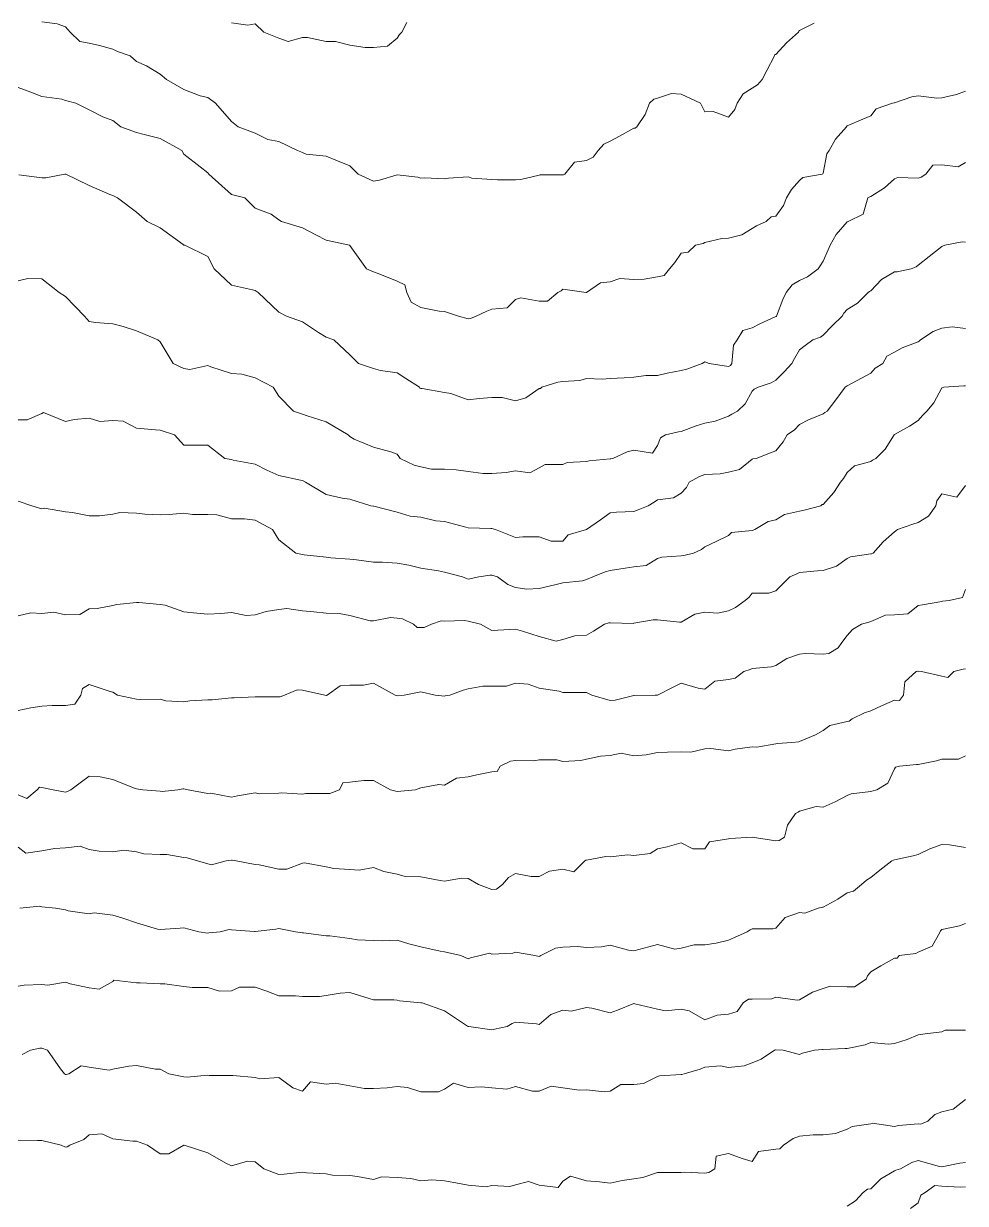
# Model space of a CAD drawing. Extents: x 537850 to 541798, y 6045627 to 6050132.
# Drawn here: x 540732 to 540851.3, y 6046951.6 to 6047101.1 of the extents above; entities that cross this region are included whole.
import ezdxf

# ---------------------------------------------------------------- set-up
doc = ezdxf.new("R2010")
doc.units = 0
doc.header["$LTSCALE"] = 5
doc.linetypes.add('DASHED2', pattern=[9.525, 6.35, -3.175])
doc.layers.add('Contour_Line_Intermediate', color=7, linetype='DASHED2', true_color=0xd9d9d9)
doc.layers.add('Contour_Line_Major', color=7, linetype='Continuous', true_color=0x6b6b6b)

msp = doc.modelspace()

# ---------------------------------------------------------------- linework, layer by layer
at = {"layer": 'Contour_Line_Intermediate', "linetype": 'Continuous', "lineweight": 13, "flags": 128}
for points, elevation in [([(540832.14, 6047101.163), (540830.285, 6047100.235), (540830.176, 6047100.126), (540830.14, 6047100.017), (540828.636, 6047098.667), (540827.285, 6047097.169), (540827.134, 6047097.169), (540827.091, 6047097.017), (540826.136, 6047095.167), (540825.544, 6047094.017), (540824.963, 6047093.34), (540824.286, 6047092.917), (540823.117, 6047092.187), (540822.386, 6047091.018), (540822.086, 6047090.217), (540821.286, 6047089.257), (540819.337, 6047089.967), (540818.286, 6047089.904), (540817.729, 6047091.018), (540815.286, 6047092.145), (540814.065, 6047092.239), (540812.286, 6047091.646), (540811.791, 6047091.513), (540811.243, 6047091.018), (540810.716, 6047089.588), (540809.651, 6047088.018), (540809.457, 6047087.847), (540809.286, 6047087.841), (540807.465, 6047086.839), (540806.286, 6047086.191), (540805.489, 6047085.815), (540804.754, 6047085.018), (540804.141, 6047084.163), (540803.287, 6047083.74), (540801.756, 6047083.548), (540800.532, 6047082.018), (540800.361, 6047081.944), (540800.287, 6047081.944), (540797.361, 6047081.944), (540797.287, 6047081.913), (540794.943, 6047081.362), (540794.287, 6047081.304), (540792.001, 6047081.304), (540791.287, 6047081.354), (540788.774, 6047081.532), (540788.287, 6047081.7), (540785.801, 6047081.505), (540785.288, 6047081.425), (540782.745, 6047081.56), (540782.288, 6047081.533), (540781.91, 6047081.64), (540779.288, 6047081.943), (540777.053, 6047081.253), (540776.288, 6047081.15), (540774.343, 6047082.018), (540773.288, 6047083.073), (540771.505, 6047083.801), (540770.288, 6047084.298), (540767.755, 6047084.551), (540767.288, 6047084.784), (540766.688, 6047085.018), (540764.289, 6047086.16), (540762.894, 6047086.413), (540761.289, 6047087.228), (540759.14, 6047088.018), (540758.289, 6047088.714), (540756.267, 6047091.018), (540755.289, 6047091.738), (540754.347, 6047091.96), (540752.289, 6047092.744), (540750.06, 6047094.017), (540749.289, 6047094.701), (540747.546, 6047095.761), (540746.289, 6047096.294), (540745.456, 6047097.017), (540743.849, 6047097.577), (540743.29, 6047097.843), (540741.599, 6047098.326), (540740.29, 6047098.624), (540739.097, 6047098.825), (540737.879, 6047100.017), (540737.29, 6047100.698), (540736.22, 6047101.087), (540734.29, 6047101.328)], 905.957), ([(540758.289, 6047101.18), (540760.389, 6047100.917), (540761.289, 6047101.067), (540762.402, 6047100.017), (540764.289, 6047099.255), (540765.473, 6047098.832), (540767.288, 6047099.352), (540767.954, 6047099.352), (540770.288, 6047098.832), (540771.469, 6047098.837), (540773.288, 6047098.388), (540775.243, 6047098.062), (540776.288, 6047098.062), (540778.065, 6047098.24), (540779.288, 6047099.259), (540779.578, 6047099.727), (540779.881, 6047100.017), (540780.527, 6047101.256)], 906.956), ([(540851.284, 6047083.524), (540850.357, 6047082.945), (540848.284, 6047083.222), (540847.156, 6047083.146), (540846.278, 6047082.018), (540845.664, 6047081.639), (540845.285, 6047081.51), (540842.711, 6047081.592), (540842.285, 6047081.427), (540841.015, 6047080.288), (540839.285, 6047079.197), (540839.17, 6047079.133), (540838.92, 6047079.018), (540838.334, 6047076.969), (540836.432, 6047076.018), (540836.301, 6047076.002), (540836.285, 6047075.991), (540834.932, 6047074.371), (540834.138, 6047073.018), (540833.885, 6047072.419), (540833.285, 6047071.016), (540832.884, 6047070.42), (540832.614, 6047070.019), (540831.273, 6047069.031), (540830.285, 6047068.537), (540829.318, 6047067.986), (540828.574, 6047067.019), (540828.138, 6047066.166), (540827.339, 6047064.019), (540827.311, 6047063.993), (540827.285, 6047063.972), (540825.246, 6047063.058), (540824.286, 6047062.569), (540823.09, 6047062.214), (540822.363, 6047061.019), (540821.925, 6047060.379), (540821.681, 6047058.019), (540821.507, 6047057.798), (540821.286, 6047057.648), (540818.834, 6047058.019), (540818.286, 6047058.233), (540818.135, 6047058.17), (540817.92, 6047058.019), (540815.991, 6047057.314), (540815.286, 6047057.147), (540813.497, 6047056.809), (540812.286, 6047056.509), (540810.785, 6047056.521), (540809.286, 6047056.309), (540808.066, 6047056.239), (540806.286, 6047056.138), (540805.248, 6047056.058), (540803.287, 6047056.125), (540802.441, 6047055.865), (540800.287, 6047055.777), (540799.635, 6047055.671), (540797.632, 6047055.019), (540797.438, 6047054.868), (540797.287, 6047054.868), (540795.609, 6047053.697), (540794.287, 6047053.309), (540792.595, 6047053.712), (540791.287, 6047053.712), (540789.694, 6047053.612), (540788.287, 6047053.424), (540786.09, 6047054.217), (540785.288, 6047054.378), (540782.457, 6047054.85), (540782.288, 6047054.878), (540782.18, 6047054.912), (540782.114, 6047055.019), (540780.396, 6047056.128), (540779.288, 6047056.858), (540777.165, 6047057.142), (540776.288, 6047057.419), (540774.39, 6047058.019), (540773.288, 6047059.121), (540771.282, 6047061.019), (540770.288, 6047061.353), (540769.333, 6047061.974), (540767.288, 6047063.305), (540765.277, 6047064.019), (540764.289, 6047064.558), (540761.705, 6047067.019), (540761.289, 6047067.291), (540760.953, 6047067.354), (540758.289, 6047067.981), (540756.11, 6047070.019), (540755.289, 6047071.604), (540752.378, 6047073.018), (540752.289, 6047073.037), (540752.2, 6047073.108), (540749.289, 6047075.242), (540747.64, 6047076.018), (540746.289, 6047077.21), (540743.879, 6047079.018), (540743.29, 6047079.302), (540742.872, 6047079.436), (540740.29, 6047080.605), (540737.312, 6047082.018), (540737.29, 6047082.031), (540737.278, 6047082.03), (540737.207, 6047082.018), (540734.768, 6047081.54), (540734.29, 6047081.54), (540731.381, 6047081.927)], 903.957), ([(540851.284, 6047073.393), (540850.87, 6047073.432), (540848.663, 6047073.018), (540848.392, 6047072.911), (540848.284, 6047072.868), (540846.699, 6047071.604), (540845.285, 6047070.475), (540845.026, 6047070.277), (540844.413, 6047070.019), (540842.65, 6047069.653), (540842.285, 6047069.637), (540840.639, 6047068.665), (540839.285, 6047067.231), (540839.146, 6047067.158), (540838.984, 6047067.019), (540837.634, 6047065.669), (540836.285, 6047064.86), (540835.892, 6047064.412), (540835.657, 6047064.019), (540834.442, 6047062.862), (540833.285, 6047061.623), (540832.92, 6047061.384), (540831.952, 6047061.019), (540831, 6047060.305), (540830.285, 6047059.769), (540829.646, 6047058.659), (540829.277, 6047058.019), (540828.334, 6047056.971), (540827.285, 6047055.934), (540826.697, 6047055.608), (540825.012, 6047055.019), (540824.538, 6047054.767), (540824.286, 6047054.535), (540823.371, 6047052.934), (540822.399, 6047052.019), (540821.682, 6047051.624), (540821.286, 6047051.36), (540819.581, 6047050.724), (540818.286, 6047050.471), (540817.161, 6047050.145), (540815.286, 6047049.434), (540814.922, 6047049.384), (540813.285, 6047049.02), (540812.677, 6047048.629), (540812.286, 6047047.637), (540811.637, 6047046.669), (540809.286, 6047047.048), (540808.452, 6047046.854), (540806.636, 6047046.02), (540806.354, 6047045.952), (540806.286, 6047045.952), (540803.609, 6047045.697), (540803.287, 6047045.602), (540800.816, 6047045.49), (540800.287, 6047045.259), (540798.048, 6047045.259), (540797.287, 6047044.802), (540796.1, 6047044.206), (540794.287, 6047044.418), (540793.099, 6047044.208), (540791.287, 6047044.113), (540790.194, 6047044.113), (540788.287, 6047044.373), (540786.758, 6047044.549), (540785.288, 6047044.656), (540783.651, 6047044.656), (540782.288, 6047044.959), (540781.445, 6047045.177), (540779.678, 6047046.02), (540779.513, 6047046.245), (540779.288, 6047046.538), (540778.472, 6047046.835), (540776.288, 6047047.438), (540773.866, 6047048.441), (540773.288, 6047048.801), (540773.068, 6047049.02), (540770.288, 6047050.652), (540767.903, 6047051.405), (540767.288, 6047051.62), (540766.148, 6047052.019), (540764.289, 6047053.878), (540763.588, 6047055.019), (540761.289, 6047056.234), (540759.605, 6047056.703), (540758.289, 6047056.782), (540755.7, 6047057.608), (540755.289, 6047057.767), (540753.032, 6047057.276), (540752.289, 6047057.389), (540750.904, 6047058.019), (540749.289, 6047060.786), (540748.989, 6047061.019), (540746.289, 6047062.178), (540744.595, 6047062.713), (540743.29, 6047063.049), (540741.069, 6047063.239), (540740.29, 6047063.362), (540739.68, 6047064.019), (540737.29, 6047066.528), (540736.492, 6047067.019), (540734.29, 6047068.781), (540732.508, 6047068.8), (540731.29, 6047068.512)], 902.957), ([(540851.284, 6047062.46), (540849.609, 6047062.694), (540848.284, 6047062.51), (540847.197, 6047062.107), (540845.603, 6047061.019), (540845.437, 6047060.866), (540845.285, 6047060.764), (540843.27, 6047060.034), (540842.285, 6047059.47), (540841.341, 6047058.963), (540840.833, 6047058.019), (540839.847, 6047057.457), (540839.285, 6047056.821), (540838.112, 6047056.192), (540836.285, 6047055.214), (540836.192, 6047055.112), (540836.057, 6047055.019), (540834.855, 6047053.45), (540833.759, 6047052.019), (540833.489, 6047051.816), (540833.285, 6047051.679), (540831.386, 6047050.919), (540830.285, 6047050.308), (540829.653, 6047049.652), (540828.705, 6047049.02), (540828.208, 6047048.097), (540827.285, 6047046.993), (540826.585, 6047046.72), (540824.787, 6047046.02), (540824.357, 6047045.948), (540824.286, 6047045.929), (540822.686, 6047044.62), (540821.286, 6047044.27), (540820.233, 6047044.072), (540818.286, 6047043.965), (540817.577, 6047043.728), (540816.285, 6047043.02), (540815.965, 6047042.341), (540815.286, 6047041.605), (540814.285, 6047041.021), (540812.286, 6047040.785), (540811.836, 6047040.47), (540811.095, 6047040.02), (540809.827, 6047039.479), (540809.286, 6047039.299), (540807.088, 6047039.219), (540806.286, 6047039.124), (540805.069, 6047038.238), (540803.288, 6047037.02), (540803.288, 6047037.019), (540803.287, 6047037.019), (540800.98, 6047036.327), (540800.287, 6047035.518), (540798.79, 6047035.518), (540797.287, 6047036.071), (540795.222, 6047036.085), (540794.287, 6047035.983), (540791.767, 6047037.02), (540791.287, 6047037.128), (540791.176, 6047037.131), (540788.287, 6047037.224), (540788.007, 6047037.301), (540785.288, 6047038.027), (540784.212, 6047038.096), (540782.288, 6047038.553), (540780.954, 6047038.687), (540779.288, 6047039.21), (540776.36, 6047039.948), (540776.288, 6047039.962), (540775.944, 6047040.02), (540773.288, 6047040.85), (540772.334, 6047040.974), (540770.288, 6047041.438), (540767.699, 6047043.02), (540767.288, 6047043.235), (540767.038, 6047043.271), (540764.289, 6047043.868), (540762.797, 6047044.512), (540761.289, 6047045.289), (540758.504, 6047045.805), (540758.289, 6047045.862), (540757.452, 6047046.02), (540755.289, 6047047.709), (540753.6, 6047047.709), (540752.289, 6047047.709), (540751.104, 6047049.02), (540749.289, 6047049.6), (540748.695, 6047049.614), (540746.289, 6047049.842), (540744.58, 6047050.729), (540743.29, 6047050.821), (540741.609, 6047050.7), (540740.29, 6047051.12), (540738.379, 6047050.93), (540737.29, 6047050.702), (540734.486, 6047051.823), (540734.29, 6047051.683), (540732.419, 6047050.891), (540731.29, 6047050.894)], 901.957), ([(540851.284, 6047055.228), (540851.09, 6047055.213), (540848.563, 6047055.019), (540848.34, 6047054.963), (540848.284, 6047054.957), (540847.268, 6047053.036), (540846.396, 6047052.019), (540845.84, 6047051.464), (540845.285, 6047050.823), (540844.205, 6047050.099), (540842.285, 6047049.039), (540842.275, 6047049.029), (540842.26, 6047049.02), (540841.114, 6047047.19), (540839.958, 6047046.02), (540839.501, 6047045.803), (540839.285, 6047045.616), (540837.236, 6047045.069), (540836.285, 6047044.214), (540835.849, 6047043.456), (540835.454, 6047043.02), (540834.618, 6047041.687), (540833.285, 6047040.188), (540833.117, 6047040.188), (540832.977, 6047040.02), (540830.844, 6047039.462), (540830.285, 6047039.345), (540828.381, 6047038.924), (540827.285, 6047038.226), (540826.301, 6047038.005), (540824.597, 6047037.02), (540824.399, 6047036.907), (540824.286, 6047036.896), (540821.672, 6047036.634), (540821.286, 6047036.248), (540819.777, 6047035.529), (540818.286, 6047034.818), (540817.847, 6047034.459), (540816.824, 6047034.02), (540815.597, 6047033.71), (540815.286, 6047033.675), (540812.816, 6047033.49), (540812.286, 6047033.319), (540810.853, 6047032.454), (540809.286, 6047032.263), (540808.186, 6047032.121), (540806.286, 6047031.805), (540805.664, 6047031.643), (540804.081, 6047031.02), (540803.287, 6047030.651), (540802.787, 6047030.521), (540800.287, 6047030.258), (540799.252, 6047029.985), (540797.287, 6047029.548), (540795.732, 6047029.466), (540794.287, 6047029.663), (540793.317, 6047030.051), (540792.025, 6047031.02), (540791.287, 6047031.215), (540791.067, 6047031.241), (540789.628, 6047031.02), (540788.287, 6047030.705), (540788.06, 6047030.793), (540787.579, 6047031.02), (540785.288, 6047031.591), (540784.546, 6047031.762), (540782.288, 6047032.091), (540780.767, 6047032.499), (540779.288, 6047032.737), (540777.449, 6047032.86), (540776.288, 6047032.86), (540774.142, 6047033.166), (540773.288, 6047033.261), (540770.878, 6047033.431), (540770.288, 6047033.489), (540767.522, 6047033.787), (540767.288, 6047033.819), (540766.462, 6047034.02), (540764.289, 6047035.711), (540763.492, 6047037.02), (540761.289, 6047038.209), (540759.954, 6047038.354), (540758.289, 6047038.354), (540756.456, 6047038.853), (540755.289, 6047038.924), (540753.385, 6047038.924), (540752.289, 6047039.074), (540750.407, 6047038.902), (540749.289, 6047038.854), (540747.342, 6047038.967), (540746.289, 6047039.075), (540744.145, 6047039.164), (540743.29, 6047038.928), (540741.572, 6047038.738), (540740.29, 6047038.738), (540738.144, 6047039.166), (540737.29, 6047039.241), (540734.614, 6047039.696), (540734.29, 6047039.645), (540732.995, 6047040.02), (540731.29, 6047040.588)], 900.957), ([(540851.284, 6047029.388), (540850.912, 6047028.393), (540849.236, 6047028.021), (540848.367, 6047027.938), (540848.284, 6047027.902), (540845.858, 6047027.447), (540845.285, 6047027.379), (540843.992, 6047026.313), (540842.285, 6047026.195), (540841.15, 6047026.155), (540839.285, 6047025.356), (540839.033, 6047025.272), (540838.112, 6047025.021), (540836.985, 6047024.321), (540836.285, 6047023.588), (540835.627, 6047022.679), (540835.186, 6047022.021), (540834.002, 6047021.304), (540833.285, 6047021.224), (540830.994, 6047021.312), (540830.285, 6047021.215), (540828.654, 6047020.652), (540827.285, 6047019.77), (540826.699, 6047019.607), (540824.286, 6047019.377), (540824.019, 6047019.288), (540823.217, 6047019.021), (540822.131, 6047018.176), (540821.286, 6047017.981), (540819.523, 6047017.784), (540818.286, 6047016.787), (540817.411, 6047016.896), (540815.286, 6047017.533), (540814.278, 6047017.029), (540812.286, 6047016.033), (540812.276, 6047016.032), (540811.986, 6047016.021), (540809.341, 6047015.966), (540809.286, 6047015.977), (540806.913, 6047015.395), (540806.286, 6047015.327), (540803.941, 6047016.021), (540803.287, 6047016.354), (540802.954, 6047016.354), (540800.287, 6047016.354), (540799.803, 6047016.505), (540797.287, 6047016.892), (540795.903, 6047017.405), (540794.287, 6047017.552), (540793.139, 6047017.169), (540791.287, 6047017.169), (540790.139, 6047017.169), (540788.287, 6047016.799), (540787.658, 6047016.65), (540785.976, 6047016.021), (540785.377, 6047015.932), (540785.288, 6047015.9), (540784.129, 6047016.021), (540782.288, 6047016.43), (540780.179, 6047016.021), (540779.288, 6047015.946), (540779.028, 6047016.021), (540776.288, 6047017.516), (540775.023, 6047017.286), (540773.288, 6047017.286), (540772.089, 6047017.22), (540770.41, 6047016.021), (540770.322, 6047015.987), (540770.288, 6047015.989), (540770.114, 6047016.021), (540767.288, 6047016.649), (540766.623, 6047016.686), (540765.027, 6047016.021), (540764.485, 6047015.825), (540764.289, 6047015.802), (540761.502, 6047015.808), (540761.289, 6047015.824), (540758.633, 6047015.677), (540758.289, 6047015.658), (540755.877, 6047015.433), (540755.289, 6047015.419), (540753.009, 6047015.301), (540752.289, 6047015.177), (540750.002, 6047015.309), (540749.289, 6047015.5), (540746.826, 6047015.485), (540746.289, 6047015.504), (540743.877, 6047016.021), (540743.29, 6047016.389), (540742.8, 6047016.511), (540740.29, 6047017.348), (540739.442, 6047016.869), (540739.212, 6047016.021), (540738.447, 6047014.864), (540737.29, 6047014.713), (540735.598, 6047014.713), (540734.29, 6047014.627), (540732.892, 6047014.419), (540731.29, 6047014.092)], 898.957), ([(540851.284, 6047019.367), (540850.981, 6047019.324), (540849.831, 6047019.021), (540849.058, 6047018.247), (540848.284, 6047018.426), (540845.706, 6047019.021), (540845.285, 6047019.07), (540845.247, 6047019.059), (540845.052, 6047019.021), (540843.599, 6047017.707), (540843.437, 6047016.021), (540842.952, 6047015.354), (540842.285, 6047015.363), (540840.657, 6047014.649), (540839.285, 6047014.047), (540838.513, 6047013.793), (540836.946, 6047013.021), (540836.579, 6047012.727), (540836.285, 6047012.691), (540834.113, 6047012.193), (540833.285, 6047011.541), (540832.302, 6047011.005), (540830.285, 6047010.165), (540830.198, 6047010.109), (540829.28, 6047010.021), (540827.43, 6047009.877), (540827.285, 6047009.869), (540824.869, 6047009.438), (540824.286, 6047009.479), (540822.132, 6047009.175), (540821.286, 6047008.983), (540819.046, 6047009.262), (540818.286, 6047009.211), (540816.507, 6047008.8), (540815.286, 6047008.844), (540813.527, 6047008.781), (540812.286, 6047008.736), (540810.836, 6047008.472), (540809.286, 6047008.324), (540807.657, 6047008.651), (540806.286, 6047008.375), (540805.04, 6047008.268), (540803.287, 6047007.926), (540802.578, 6047007.73), (540800.287, 6047007.626), (540799.505, 6047007.803), (540797.287, 6047007.803), (540796.6, 6047007.709), (540794.287, 6047007.721), (540793.653, 6047007.656), (540792.339, 6047007.022), (540791.956, 6047006.352), (540791.287, 6047006.285), (540789.401, 6047005.908), (540788.287, 6047005.685), (540786.796, 6047005.513), (540785.288, 6047004.617), (540784.593, 6047004.716), (540782.288, 6047004.256), (540781.637, 6047004.022), (540779.288, 6047003.799), (540778.442, 6047004.022), (540776.288, 6047005.218), (540775.092, 6047005.218), (540773.288, 6047004.992), (540772.419, 6047004.891), (540771.979, 6047004.022), (540770.767, 6047003.543), (540770.288, 6047003.566), (540767.744, 6047003.566), (540767.288, 6047003.494), (540764.679, 6047003.632), (540764.289, 6047003.609), (540761.809, 6047003.501), (540761.289, 6047003.637), (540759.047, 6047003.264), (540758.289, 6047003.099), (540755.694, 6047003.616), (540755.289, 6047003.555), (540752.802, 6047004.022), (540752.289, 6047004.162), (540752.161, 6047004.15), (540751.52, 6047004.022), (540749.512, 6047003.799), (540749.289, 6047003.843), (540747.059, 6047004.022), (540746.289, 6047004.14), (540746.118, 6047004.193), (540743.29, 6047005.324), (540741.661, 6047005.65), (540740.29, 6047005.755), (540739.294, 6047005.018), (540737.949, 6047004.022), (540737.519, 6047003.792), (540737.29, 6047003.733), (540735.703, 6047004.022), (540734.29, 6047004.336), (540733.964, 6047004.348), (540733.684, 6047004.022), (540732.388, 6047002.924), (540731.29, 6047003.384)], 897.957), ([(540851.284, 6047008.325), (540850.417, 6047007.889), (540848.284, 6047007.889), (540847.613, 6047007.693), (540845.285, 6047007.244), (540845.091, 6047007.216), (540842.935, 6047007.022), (540842.424, 6047006.882), (540842.285, 6047006.703), (540841.447, 6047004.86), (540840.049, 6047004.022), (540839.443, 6047003.864), (540839.285, 6047003.822), (540836.808, 6047003.499), (540836.285, 6047003.307), (540834.791, 6047002.516), (540833.285, 6047001.835), (540832.381, 6047001.926), (540830.285, 6047001.327), (540830.108, 6047001.199), (540829.761, 6047001.022), (540828.748, 6046999.559), (540828.373, 6046998.022), (540827.686, 6046997.621), (540827.285, 6046997.558), (540824.289, 6046998.019), (540824.286, 6046998.019), (540821.439, 6046997.869), (540821.286, 6046997.818), (540818.873, 6046997.435), (540818.286, 6046996.565), (540816.743, 6046996.565), (540815.286, 6046997.294), (540813.519, 6046996.789), (540812.286, 6046996.543), (540811.358, 6046995.951), (540809.286, 6046995.71), (540808.53, 6046995.779), (540806.286, 6046995.529), (540805.739, 6046995.57), (540803.287, 6046995.105), (540803.209, 6046995.1), (540803.054, 6046995.022), (540801.671, 6046993.638), (540800.287, 6046993.957), (540798.61, 6046993.7), (540797.287, 6046993.038), (540796.254, 6046993.055), (540794.287, 6046993.409), (540793.412, 6046992.898), (540792.624, 6046992.022), (540791.876, 6046991.434), (540791.287, 6046991.377), (540789.617, 6046992.022), (540788.287, 6046992.782), (540787.466, 6046992.843), (540785.288, 6046992.456), (540784.758, 6046992.552), (540782.288, 6046993.001), (540780.322, 6046993.057), (540779.288, 6046993.322), (540777.617, 6046993.694), (540776.288, 6046994.176), (540774.465, 6046993.845), (540773.288, 6046993.929), (540771.258, 6046994.053), (540770.288, 6046994.273), (540767.556, 6046994.755), (540767.288, 6046994.734), (540765.33, 6046993.981), (540764.289, 6046993.981), (540761.796, 6046994.515), (540761.289, 6046994.544), (540758.899, 6046995.022), (540758.372, 6046995.105), (540758.289, 6046995.102), (540757.619, 6046995.022), (540755.789, 6046994.522), (540755.289, 6046994.647), (540754.015, 6046995.022), (540752.681, 6046995.415), (540752.289, 6046995.433), (540750.115, 6046995.848), (540749.289, 6046995.848), (540747.201, 6046995.933), (540746.289, 6046996.152), (540744.653, 6046996.386), (540743.29, 6046996.151), (540741.539, 6046996.271), (540740.29, 6046996.456), (540739.153, 6046996.886), (540737.29, 6046996.673), (540735.873, 6046996.605), (540734.29, 6046996.315), (540732.261, 6046995.993), (540731.29, 6046996.764)], 896.957), ([(540851.284, 6046996.701), (540849.27, 6046997.036), (540848.284, 6046997.098), (540846.775, 6046996.532), (540845.285, 6046995.836), (540844.654, 6046995.653), (540842.285, 6046995.155), (540842.196, 6046995.111), (540841.98, 6046995.022), (540840.464, 6046993.843), (540839.285, 6046992.926), (540838.743, 6046992.564), (540838.124, 6046992.022), (540837.115, 6046991.192), (540836.285, 6046990.993), (540835.12, 6046990.188), (540833.285, 6046989.164), (540833.162, 6046989.146), (540832.644, 6046989.022), (540830.929, 6046988.379), (540830.285, 6046988.478), (540828.446, 6046987.862), (540827.285, 6046986.505), (540826.899, 6046986.409), (540824.286, 6046986.409), (540824.01, 6046986.299), (540823.642, 6046986.023), (540822.013, 6046985.295), (540821.286, 6046984.971), (540819.726, 6046984.582), (540818.286, 6046984.383), (540816.926, 6046984.383), (540815.286, 6046983.965), (540814.481, 6046983.828), (540812.286, 6046984.413), (540811.163, 6046984.146), (540809.286, 6046983.618), (540808.617, 6046983.692), (540806.286, 6046984.324), (540805.193, 6046984.117), (540803.287, 6046984.031), (540802.142, 6046984.167), (540800.287, 6046984.079), (540799.361, 6046983.948), (540797.489, 6046983.023), (540797.354, 6046982.955), (540797.287, 6046982.921), (540796.751, 6046983.023), (540794.287, 6046983.455), (540793.967, 6046983.343), (540791.287, 6046983.222), (540790.996, 6046983.314), (540789.807, 6046983.023), (540788.572, 6046982.738), (540788.287, 6046982.608), (540787.34, 6046983.023), (540785.288, 6046983.502), (540784.727, 6046983.583), (540782.288, 6046984.122), (540780.769, 6046984.504), (540779.288, 6046984.979), (540777.419, 6046984.892), (540776.288, 6046984.94), (540774.285, 6046985.025), (540773.288, 6046985.207), (540770.773, 6046985.537), (540770.288, 6046985.527), (540767.415, 6046985.896), (540767.288, 6046985.908), (540766.431, 6046986.023), (540764.289, 6046986.451), (540763.928, 6046986.383), (540761.289, 6046986.082), (540761.221, 6046986.091), (540758.289, 6046986.286), (540758.003, 6046986.308), (540756.89, 6046986.023), (540755.425, 6046985.886), (540755.289, 6046985.881), (540754.16, 6046986.023), (540752.289, 6046986.557), (540751.822, 6046986.49), (540749.289, 6046986.322), (540748.931, 6046986.381), (540746.289, 6046987.188), (540744.541, 6046987.77), (540743.29, 6046988.139), (540740.891, 6046988.421), (540740.29, 6046988.328), (540737.63, 6046988.682), (540737.29, 6046988.821), (540736.011, 6046989.022), (540734.29, 6046989.209), (540734.036, 6046989.276), (540731.512, 6046989.022)], 895.957), ([(540851.284, 6046973.568), (540848.74, 6046973.568), (540848.284, 6046973.369), (540846.2, 6046973.108), (540845.285, 6046972.993), (540843.897, 6046972.411), (540842.285, 6046971.87), (540841.527, 6046971.781), (540839.285, 6046971.995), (540838.582, 6046971.727), (540836.285, 6046971.248), (540836.061, 6046971.248), (540833.285, 6046971.12), (540833.2, 6046971.109), (540832.172, 6046971.023), (540830.628, 6046970.68), (540830.285, 6046970.485), (540828.187, 6046971.023), (540827.285, 6046971.067), (540827.238, 6046971.071), (540827.083, 6046971.023), (540825.405, 6046969.904), (540824.286, 6046969.425), (540823.253, 6046969.056), (540821.286, 6046968.825), (540820.243, 6046969.067), (540818.286, 6046968.894), (540817.672, 6046968.638), (540815.675, 6046968.023), (540815.374, 6046967.936), (540815.286, 6046967.936), (540812.53, 6046967.78), (540812.286, 6046967.714), (540810.512, 6046966.797), (540809.286, 6046966.691), (540807.619, 6046966.691), (540806.286, 6046965.839), (540805.568, 6046965.742), (540803.287, 6046966.028), (540802.34, 6046965.97), (540800.287, 6046966.275), (540798.818, 6046966.492), (540797.287, 6046965.866), (540796.451, 6046965.859), (540794.287, 6046966.44), (540793.194, 6046966.116), (540791.287, 6046966.276), (540789.92, 6046966.391), (540788.287, 6046966.312), (540786.444, 6046966.866), (540785.288, 6046966.116), (540784.535, 6046965.776), (540782.288, 6046965.776), (540780.586, 6046966.322), (540779.288, 6046966.432), (540778.039, 6046966.273), (540776.288, 6046966.168), (540775.144, 6046966.168), (540773.288, 6046966.527), (540771.442, 6046966.87), (540770.288, 6046966.745), (540768.305, 6046967.007), (540767.288, 6046965.853), (540766.061, 6046966.251), (540764.289, 6046967.567), (540761.887, 6046967.426), (540761.289, 6046967.57), (540758.495, 6046967.817), (540758.289, 6046967.817), (540755.466, 6046967.847), (540755.289, 6046967.858), (540752.693, 6046967.62), (540752.289, 6046967.665), (540750.37, 6046968.023), (540749.289, 6046968.624), (540748.676, 6046968.637), (540746.289, 6046969.114), (540745.29, 6046969.023), (540743.29, 6046968.623), (540742.79, 6046968.523), (540740.29, 6046968.88), (540739.26, 6046969.054), (540737.706, 6046968.023), (540737.357, 6046967.956), (540737.29, 6046967.94), (540737.141, 6046968.023), (540736.646, 6046968.667), (540734.997, 6046971.023), (540734.29, 6046971.295), (540734.017, 6046971.296), (540732.852, 6046971.023), (540731.804, 6046970.509)], 893.957), ([(540851.284, 6046964.787), (540849.73, 6046963.578), (540848.284, 6046963.245), (540847.403, 6046962.906), (540846.521, 6046962.024), (540845.629, 6046961.68), (540845.285, 6046961.726), (540842.805, 6046961.504), (540842.285, 6046961.365), (540839.513, 6046961.796), (540839.285, 6046961.717), (540836.941, 6046961.368), (540836.285, 6046961.021), (540834.833, 6046960.476), (540833.285, 6046960.324), (540831.985, 6046960.324), (540830.285, 6046960.124), (540829.443, 6046959.867), (540828.225, 6046959.024), (540827.757, 6046958.552), (540827.285, 6046958.492), (540825.092, 6046958.218), (540824.286, 6046956.951), (540822.988, 6046957.322), (540821.286, 6046957.96), (540819.71, 6046957.599), (540819.532, 6046956.024), (540818.768, 6046955.542), (540818.286, 6046955.445), (540815.731, 6046955.579), (540815.286, 6046955.553), (540812.757, 6046955.553), (540812.286, 6046955.553), (540810.405, 6046954.906), (540809.286, 6046954.746), (540807.789, 6046954.522), (540806.286, 6046954.206), (540804.939, 6046954.371), (540803.287, 6046954.494), (540801.252, 6046955.059), (540800.287, 6046954.457), (540799.684, 6046953.627), (540797.287, 6046953.954), (540795.917, 6046954.394), (540794.287, 6046953.995), (540793.559, 6046953.753), (540791.287, 6046953.886), (540790.589, 6046953.722), (540788.287, 6046953.922), (540787.18, 6046954.132), (540785.288, 6046954.49), (540783.681, 6046954.63), (540782.288, 6046954.484), (540781.043, 6046954.779), (540779.288, 6046954.899), (540777.323, 6046954.989), (540776.288, 6046954.665), (540774.268, 6046955.044), (540773.288, 6046955.174), (540771.098, 6046955.215), (540770.288, 6046955.362), (540767.813, 6046955.499), (540767.288, 6046955.578), (540764.967, 6046955.346), (540764.289, 6046955.278), (540762.391, 6046956.024), (540761.289, 6046956.891), (540760.325, 6046956.987), (540758.289, 6046956.406), (540757.606, 6046956.707), (540755.289, 6046958.016), (540752.301, 6046959.012), (540752.289, 6046959.013), (540750.387, 6046957.926), (540749.289, 6046957.926), (540747.649, 6046959.024), (540746.289, 6046959.517), (540745.82, 6046959.494), (540743.29, 6046959.806), (540741.861, 6046960.452), (540740.29, 6046960.325), (540739.584, 6046959.729), (540737.81, 6046959.024), (540737.507, 6046958.807), (540737.29, 6046958.744), (540736.73, 6046959.024), (540734.29, 6046959.581), (540733.719, 6046959.595), (540731.29, 6046959.657)], 892.957), ([(540851.284, 6046956.823), (540850.571, 6046956.737), (540848.284, 6046956.241), (540848.008, 6046956.301), (540845.285, 6046957.063), (540844.511, 6046956.798), (540843.041, 6046956.024), (540842.477, 6046955.832), (540842.285, 6046955.759), (540840.582, 6046954.727), (540839.285, 6046953.478), (540838.89, 6046953.419), (540838.343, 6046953.024), (540837.379, 6046951.93), (540836.285, 6046951.293)], 891.957), ([(540844.328, 6046950.981), (540845.285, 6046951.703), (540845.642, 6046952.667), (540846.202, 6046953.024), (540847.423, 6046953.886), (540848.284, 6046953.793), (540850.623, 6046953.685), (540851.284, 6046953.743)], 890.957)]:
    msp.add_lwpolyline(points, dxfattribs=dict(at, elevation=elevation))
at = {"layer": 'Contour_Line_Major', "linetype": 'Continuous', "lineweight": 15, "flags": 128}
for points, elevation in [([(540851.284, 6047092.54), (540850.177, 6047092.124), (540848.284, 6047091.704), (540847.667, 6047091.635), (540845.285, 6047091.946), (540844.489, 6047091.814), (540842.285, 6047091.062), (540842.253, 6047091.049), (540842.063, 6047091.018), (540839.98, 6047090.323), (540839.285, 6047089.43), (540838.296, 6047089.006), (540836.285, 6047088.145), (540836.24, 6047088.063), (540836.228, 6047088.018), (540834.823, 6047086.48), (540834.029, 6047085.018), (540833.717, 6047084.586), (540833.285, 6047082.133), (540833.233, 6047082.07), (540833.141, 6047082.018), (540830.7, 6047081.603), (540830.285, 6047081.231), (540829.242, 6047080.062), (540828.615, 6047079.018), (540828.26, 6047078.043), (540827.285, 6047076.693), (540826.667, 6047076.637), (540826.048, 6047076.018), (540824.814, 6047075.49), (540824.286, 6047075.137), (540822.947, 6047074.357), (540821.286, 6047073.914), (540820.441, 6047073.863), (540818.286, 6047073.383), (540818.049, 6047073.255), (540817.102, 6047073.018), (540816.156, 6047072.148), (540815.286, 6047072.029), (540814.481, 6047070.823), (540813.81, 6047070.019), (540813.133, 6047069.172), (540812.286, 6047069.002), (540810.58, 6047068.725), (540809.286, 6047068.691), (540807.51, 6047068.795), (540806.286, 6047068.387), (540805.062, 6047068.244), (540803.287, 6047067.043), (540803.255, 6047067.051), (540800.287, 6047067.475), (540800.074, 6047067.232), (540799.648, 6047067.019), (540798.36, 6047065.945), (540797.287, 6047065.945), (540794.95, 6047066.356), (540794.287, 6047066.159), (540793.217, 6047065.089), (540791.287, 6047064.941), (540790.657, 6047064.65), (540789.29, 6047064.019), (540788.586, 6047063.72), (540788.287, 6047063.704), (540787.049, 6047064.019), (540785.288, 6047064.63), (540784.629, 6047064.677), (540782.288, 6047065.116), (540781.089, 6047065.82), (540780.538, 6047067.019), (540780.259, 6047067.99), (540779.288, 6047068.47), (540776.87, 6047069.437), (540776.288, 6047069.669), (540775.415, 6047070.019), (540773.288, 6047072.97), (540773.245, 6047073.018), (540770.288, 6047073.643), (540768.981, 6047074.325), (540767.288, 6047075.209), (540764.629, 6047076.018), (540764.289, 6047076.235), (540763.337, 6047076.969), (540761.289, 6047077.737), (540760.007, 6047079.018), (540758.289, 6047079.441), (540755.419, 6047082.018), (540755.289, 6047082.19), (540754.341, 6047082.966), (540752.289, 6047084.562), (540751.996, 6047085.018), (540749.289, 6047086.561), (540747.256, 6047087.051), (540746.289, 6047087.317), (540744.287, 6047088.018), (540743.29, 6047088.834), (540742.007, 6047089.301), (540740.29, 6047090.159), (540738.568, 6047091.018), (540737.29, 6047091.361), (540736.794, 6047091.513), (540734.29, 6047091.871), (540732.875, 6047092.433), (540731.29, 6047093.014)], 904.957), ([(540851.284, 6047042.59), (540850.183, 6047041.121), (540848.284, 6047041.543), (540847.662, 6047040.643), (540847.523, 6047040.02), (540846.594, 6047038.711), (540845.285, 6047037.874), (540844.627, 6047037.678), (540842.699, 6047037.02), (540842.465, 6047036.84), (540842.285, 6047036.7), (540840.856, 6047035.449), (540839.605, 6047034.02), (540839.37, 6047033.935), (540839.285, 6047033.905), (540836.744, 6047033.562), (540836.285, 6047033.348), (540834.942, 6047032.364), (540833.285, 6047031.802), (540832.537, 6047031.768), (540830.285, 6047031.557), (540829.936, 6047031.37), (540829.034, 6047031.02), (540828.165, 6047030.141), (540827.285, 6047029.251), (540826.362, 6047028.944), (540824.286, 6047028.944), (540823.875, 6047028.431), (540823.362, 6047028.021), (540822.176, 6047027.131), (540821.286, 6047026.709), (540819.894, 6047026.413), (540818.286, 6047026.539), (540817.021, 6047026.286), (540815.286, 6047025.281), (540815.061, 6047025.245), (540812.286, 6047025.578), (540811.745, 6047025.562), (540809.286, 6047025.139), (540809.21, 6047025.097), (540806.286, 6047025.181), (540806.11, 6047025.197), (540805.56, 6047025.021), (540804.185, 6047024.122), (540803.287, 6047023.633), (540801.793, 6047023.514), (540800.287, 6047023.088), (540799.455, 6047022.853), (540797.287, 6047023.435), (540795.192, 6047024.116), (540794.287, 6047024.367), (540792.069, 6047024.239), (540791.287, 6047024.194), (540789.851, 6047025.021), (540788.287, 6047025.412), (540787.82, 6047025.489), (540785.288, 6047025.376), (540784.882, 6047025.426), (540783.665, 6047025.021), (540782.717, 6047024.591), (540782.288, 6047024.591), (540781.843, 6047024.576), (540781.357, 6047025.021), (540779.971, 6047025.704), (540779.288, 6047025.76), (540778.464, 6047025.845), (540776.288, 6047025.449), (540775.895, 6047025.414), (540773.288, 6047026.125), (540771.952, 6047026.357), (540770.288, 6047026.4), (540768.743, 6047026.566), (540767.288, 6047026.722), (540765.304, 6047027.005), (540764.289, 6047026.86), (540762.713, 6047026.596), (540761.289, 6047026.182), (540760.186, 6047026.124), (540758.289, 6047026.503), (540756.964, 6047026.346), (540755.289, 6047026.286), (540753.922, 6047026.387), (540752.289, 6047026.562), (540749.891, 6047027.419), (540749.289, 6047027.505), (540746.556, 6047027.754), (540746.289, 6047027.766), (540743.793, 6047027.517), (540743.29, 6047027.368), (540741.294, 6047027.016), (540740.29, 6047026.963), (540739.074, 6047026.237), (540737.29, 6047026.215), (540735.796, 6047026.514), (540734.29, 6047026.377), (540732.872, 6047026.438), (540731.29, 6047026.061)], 899.957), ([(540851.284, 6046987.104), (540850.521, 6046986.786), (540848.284, 6046986.307), (540848.147, 6046986.16), (540848.075, 6046986.023), (540847.074, 6046984.233), (540845.285, 6046983.452), (540845.023, 6046983.285), (540842.896, 6046983.023), (540842.622, 6046982.685), (540842.285, 6046982.7), (540840.582, 6046981.726), (540839.285, 6046980.985), (540838.864, 6046980.444), (540838.724, 6046980.023), (540837.229, 6046979.079), (540836.285, 6046979.047), (540834.17, 6046979.138), (540833.285, 6046978.867), (540831.933, 6046978.375), (540830.285, 6046977.422), (540829.953, 6046977.355), (540827.285, 6046977.772), (540826.754, 6046977.555), (540824.286, 6046977.488), (540823.82, 6046977.488), (540823.138, 6046977.023), (540822.363, 6046975.946), (540821.286, 6046975.62), (540819.838, 6046975.471), (540818.286, 6046974.875), (540816.304, 6046976.005), (540815.286, 6046976.236), (540813.299, 6046976.011), (540812.286, 6046976.248), (540809.408, 6046976.902), (540809.286, 6046976.945), (540807.188, 6046976.121), (540806.286, 6046975.767), (540803.953, 6046976.357), (540803.287, 6046976.426), (540801.342, 6046975.968), (540800.287, 6046976.087), (540798.744, 6046975.566), (540797.287, 6046974.308), (540796.948, 6046974.362), (540794.287, 6046974.568), (540793.882, 6046974.428), (540793.231, 6046974.023), (540791.611, 6046973.699), (540791.287, 6046973.634), (540788.37, 6046974.023), (540788.287, 6046974.054), (540788.219, 6046974.092), (540785.288, 6046976.021), (540782.463, 6046977.023), (540782.288, 6046977.053), (540779.571, 6046977.306), (540779.288, 6046977.382), (540778.88, 6046977.43), (540776.288, 6046977.43), (540775.728, 6046977.583), (540773.288, 6046978.326), (540772.064, 6046978.247), (540770.288, 6046977.952), (540769.475, 6046977.836), (540767.288, 6046977.836), (540766.401, 6046977.91), (540764.289, 6046977.91), (540762.78, 6046978.531), (540761.289, 6046979.007), (540759.305, 6046979.007), (540758.289, 6046978.538), (540756.8, 6046978.512), (540755.289, 6046978.971), (540753.341, 6046978.971), (540752.289, 6046979.114), (540749.867, 6046979.445), (540749.289, 6046979.445), (540746.731, 6046979.581), (540746.289, 6046979.556), (540743.419, 6046979.893), (540743.29, 6046979.744), (540741.557, 6046978.755), (540740.29, 6046978.95), (540737.863, 6046979.449), (540737.29, 6046979.674), (540735.036, 6046979.277), (540734.29, 6046979.374), (540732.055, 6046979.258), (540731.29, 6046979.141)], 894.957)]:
    msp.add_lwpolyline(points, dxfattribs=dict(at, elevation=elevation))

doc.saveas('drawing.dxf')
